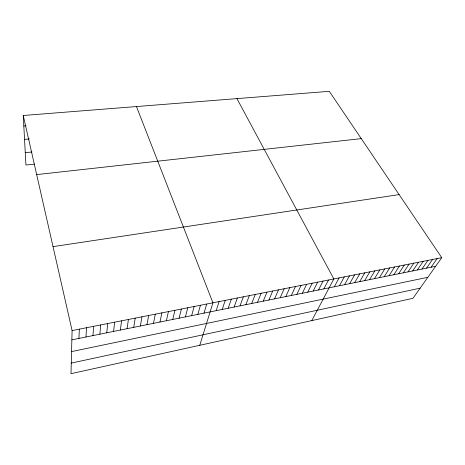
<?xml version="1.0" encoding="UTF-8"?>
<svg xmlns="http://www.w3.org/2000/svg" width="465" height="465" viewBox="0 0 465 465"><rect width="100%" height="100%" fill="white"/><g stroke="black" fill="none" stroke-linecap="round" stroke-linejoin="round"><path stroke-width="0.7" d="M23.25 115.489L72.098 330.58L70.994 373.674L412.949 298.303L441.75 257.668L329.296 91.326L23.25 115.489L25.935 165.023L34.52 164.122M78.951 338.427L79.329 329.156M85.984 337.003L86.502 327.744M92.965 335.591L93.622 326.337M99.888 334.19L100.684 324.942M106.764 332.8L107.694 323.559M113.588 331.423L114.652 322.187M120.359 330.051L121.551 320.827M127.085 328.691L128.404 319.478M133.751 327.343L135.199 318.136M140.378 326.006L141.947 316.805M146.952 324.675L148.643 315.485M153.473 323.355L155.287 314.171M159.954 322.042L161.884 312.869M166.383 320.745L168.429 311.579M172.765 319.455L174.927 310.3M179.101 318.17L181.379 309.027M185.395 316.898L187.784 307.76M191.644 315.636L194.138 306.511M197.84 314.381L200.45 305.267M204.001 313.137L206.71 304.029M199.77 345.292L212.929 302.802L136.466 106.549M216.184 310.672L219.102 301.587M222.212 309.452L225.234 300.378M228.193 308.243L231.32 299.175M234.139 307.04L237.359 297.984M240.039 305.848L243.358 296.798M245.898 304.662L249.316 295.624M251.722 303.482L255.227 294.461M257.5 302.314L261.103 293.299M263.237 301.157L266.933 292.148M268.939 300.001L272.723 291.009M274.6 298.856L278.471 289.875M280.221 297.722L284.185 288.748M285.806 296.589L289.852 287.632M291.352 295.467L295.484 286.516M296.862 294.357L301.076 285.417M302.331 293.246L306.633 284.318M307.766 292.148L312.149 283.231M313.166 291.055L317.63 282.15M318.531 289.974L323.07 281.075M323.855 288.893L328.476 280.011M311.8 320.594L333.847 278.954L236.947 98.621M334.318 286.777L339.09 277.919M339.456 285.743L344.298 276.89M344.559 284.708L349.477 275.867M349.628 283.685L354.621 274.856M354.667 282.662L359.724 273.844M359.672 281.651L364.804 272.845M364.647 280.645L369.844 271.851M369.594 279.645L374.854 270.863M374.505 278.651L379.835 269.88M379.382 277.663L384.782 268.904M384.235 276.687L389.693 267.933M389.054 275.71L394.576 266.974M393.843 274.739L399.429 266.015M398.604 273.78L404.248 265.062M403.335 272.821L409.043 264.12M408.032 271.874L413.803 263.178M412.705 270.926L418.535 262.248M417.349 269.985L423.237 261.318M421.964 269.055L427.905 260.4M426.55 268.125L432.549 259.482M431.107 267.206L437.164 258.569M71.261 363.084L420.127 288.172M71.558 351.598L427.835 277.297M71.86 339.857L435.641 266.288M72.098 330.58L441.75 257.668M53.033 246.636L399.115 194.603M36.677 174.607L361.27 138.622M25.261 152.654L32.004 151.985M24.546 139.384L29.371 138.942M23.82 125.974L25.93 125.794"/></g></svg>
